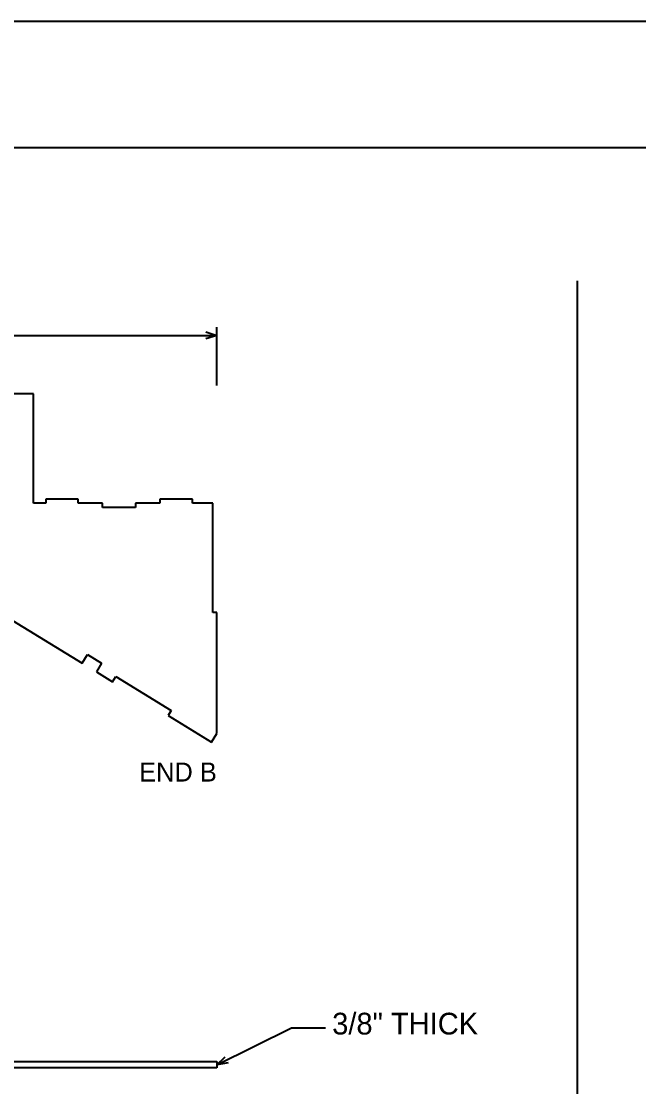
# Model space of a CAD drawing. Header units: inches. Extents: x 3 to 201, y 3 to 129.
# Drawn here: x 124.9 to 162.8, y 63.8 to 129.2 of the extents above; entities that cross this region are included whole.
import ezdxf
from ezdxf.enums import TextEntityAlignment as Align

# ---------------------------------------------------------------- set-up
doc = ezdxf.new("R2010")
doc.units = ezdxf.units.IN
doc.header["$MEASUREMENT"] = 0

msp = doc.modelspace()

# ---------------------------------------------------------------- linework, layer by layer
at = {"layer": 'ANNOTATION'}
for p, q in [((28.125, 109.895), (136.875, 109.895)), ((136.208, 110.104), (136.875, 109.895)), ((136.875, 109.895), (136.208, 109.687)), ((136.875, 106.812), (136.875, 110.395)), ((136.875, 65.146), (141.458, 67.417)), ((141.458, 67.417), (143.542, 67.417)), ((136.875, 65.146), (137.38, 65.628)), ((137.565, 65.255), (136.875, 65.146))]:
    msp.add_line(p, q, dxfattribs=at)
at = {"layer": 'OUTLINE'}
for p, q in [((2.833, 129.167), (201.167, 129.167)), ((2.833, 121.417), (201.167, 121.417)), ((159, 113.25), (159, 11.167)), ((125.625, 106.312), (124.375, 106.312)), ((125.625, 99.598), (125.625, 106.312)), ((126.375, 99.598), (125.625, 99.598)), ((128.375, 99.848), (126.375, 99.848)), ((126.375, 99.848), (126.375, 99.598)), ((128.375, 99.598), (128.375, 99.848)), ((129.869, 99.598), (128.375, 99.598)), ((129.869, 99.342), (129.869, 99.598)), ((133.375, 99.598), (131.881, 99.598)), ((131.881, 99.598), (131.881, 99.342)), ((135.375, 99.848), (133.375, 99.848)), ((133.375, 99.848), (133.375, 99.598)), ((135.375, 99.598), (135.375, 99.848)), ((136.625, 99.598), (135.375, 99.598)), ((136.625, 92.884), (136.625, 99.598)), ((131.881, 99.342), (129.869, 99.342)), ((118.481, 95.966), (128.617, 89.779)), ((136.875, 92.884), (136.625, 92.884)), ((136.875, 85.471), (136.875, 92.884)), ((128.617, 89.779), (128.943, 90.313)), ((128.943, 90.313), (129.807, 89.786)), ((129.807, 89.786), (129.481, 89.252)), ((129.481, 89.252), (130.473, 88.647)), ((130.473, 88.647), (130.668, 88.967)), ((130.668, 88.967), (134.082, 86.883)), ((134.082, 86.883), (133.887, 86.563)), ((133.887, 86.563), (136.549, 84.938)), ((136.549, 84.938), (136.875, 85.471)), ((28.125, 65.333), (136.875, 65.333)), ((136.875, 64.958), (28.125, 64.958)), ((136.875, 65.333), (136.875, 64.958))]:
    msp.add_line(p, q, dxfattribs=at)

# ---------------------------------------------------------------- texts
at = {"layer": 'ANNOTATION'}
msp.add_text('END B', height=1.1667, dxfattribs=at).set_placement((136.875, 82.521), align=Align.RIGHT)
msp.add_text('3/8" THICK', height=1.3333, dxfattribs=at).set_placement((143.958, 67))

doc.saveas('drawing.dxf')
